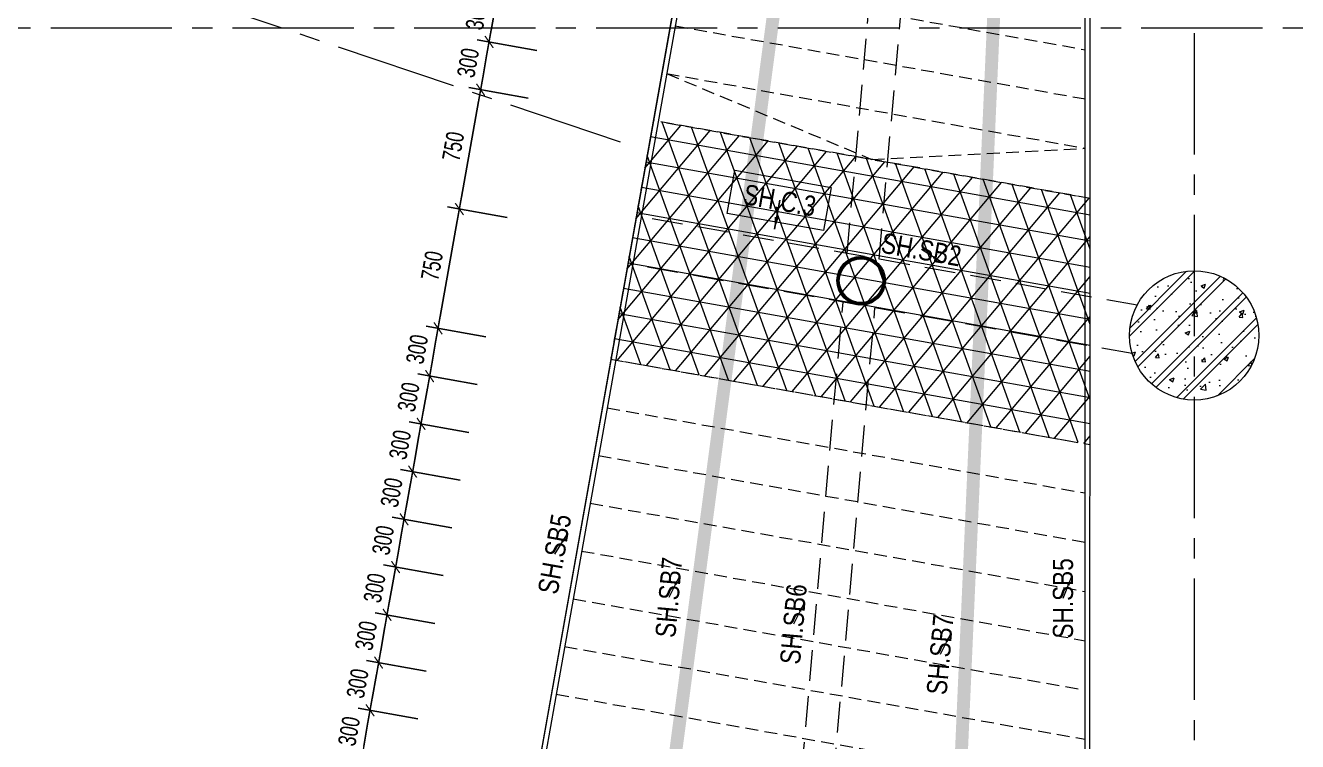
# Model space of a CAD drawing. Header units: millimetres. Extents: x 80771 to 163038, y -101774 to -59328.
# Drawn here: x 146424 to 154299, y -73033 to -68603 of the extents above; entities that cross this region are included whole.
import ezdxf
from ezdxf.enums import TextEntityAlignment as Align

# ---------------------------------------------------------------- set-up
doc = ezdxf.new("R2010")
doc.units = ezdxf.units.MM
doc.linetypes.add('CENTER2', pattern=[1.125, 0.75, -0.125, 0.125, -0.125])
doc.linetypes.add('HIDDEN2', pattern=[4.7625, 3.175, -1.5875])
for name, color, linetype, lineweight in [('$0$NDC_S_ANNO', 7, 'Continuous', 20), ('$0$NDC_S_DIM', 1, 'Continuous', 15), ('NDC_S-ANNO', 7, 'Continuous', 20), ('NDC_S-BEAM-STEL', 30, 'HIDDEN2', 18), ('NDC_S-COLS-NAME', 7, 'Continuous', 20), ('NDC_S-COLS-STEL', 2, 'Continuous', 20), ('NDC_S-CONT', 3, 'Continuous', 20), ('NDC_S-DIMS', 1, 'Continuous', 15), ('NDC_S-HIDN', 8, 'HIDDEN2', 13), ('NDC_S-HTCH-MAT', 8, 'Continuous', 15), ('NDC_S-MARK', 1, 'Continuous', 15), ('NDC_S-TEXT-EN', 2, 'Continuous', 20), ('NDC_S_AXIS', 5, 'CENTER2', 13), ('NDC_S_BEAM NAME', 7, 'Continuous', 9), ('NDC_S_CONTINUOUS', 3, 'Continuous', 20), ('NDC_S_DIM', 1, 'Continuous', 15)]:
    doc.layers.add(name, color=color, linetype=linetype, lineweight=lineweight)
doc.styles.add('$0$ARIAL', font='arial.ttf', dxfattribs={"width": 0.8})
doc.styles.add('$0$NDC_DIM', font='', dxfattribs={"width": 0.75})
doc.styles.add('ARIAL', font='arial.ttf', dxfattribs={"width": 0.8})
doc.styles.add('NDC_DIM', font='', dxfattribs={"width": 0.75})
doc.styles.get('$0$NDC_DIM').set_extended_font_data('Dotum')
doc.styles.get('NDC_DIM').set_extended_font_data('Dotum')
doc.dimstyles.new('$0$NDC_dim_iso', dxfattribs={"dimtxt": 2.5, "dimasz": 1, "dimexe": 1.5, "dimexo": 2.5, "dimgap": 1, "dimtad": 1, "dimdec": 0, "dimzin": 0, "dimdsep": 46, "dimtxsty": '$0$NDC_DIM', "dimblk": '$0$DIMMARK', "dimcen": 0.09, "dimdle": 1.2, "dimclrd": 1, "dimclre": 1, "dimclrt": 3, "dimadec": 0, "dimazin": 0, "dimtfac": 1, "dimtdec": 0, "dimtix": 1, "dimtofl": 0, "dimtmove": 0, "dimatfit": 3, "dimfxl": 8, "dimfxlon": 1, "dimtolj": 1, "dimtzin": 0, "dimarcsym": 0})
doc.dimstyles.new('NDC_dim_50', dxfattribs={"dimscale": 50, "dimtxt": 2.2, "dimasz": 1.5, "dimexe": 1.5, "dimexo": 2.5, "dimgap": 1, "dimtad": 1, "dimdec": 0, "dimzin": 0, "dimdsep": 46, "dimtxsty": 'NDC_DIM', "dimblk": 'DIMMARK', "dimcen": 0.09, "dimdle": 1.2, "dimclrd": 1, "dimclre": 1, "dimclrt": 3, "dimadec": 0, "dimazin": 0, "dimtfac": 1, "dimtdec": 0, "dimtix": 1, "dimtofl": 0, "dimtmove": 0, "dimatfit": 3, "dimfxl": 6, "dimfxlon": 1, "dimtolj": 1, "dimtzin": 0, "dimarcsym": 0})
doc.dimstyles.new('NDC_dim_iso', dxfattribs={"dimtxt": 2.5, "dimasz": 1.5, "dimexe": 1.5, "dimexo": 1.5, "dimgap": 1, "dimtad": 1, "dimdec": 0, "dimrnd": 0.001, "dimzin": 0, "dimdsep": 46, "dimtxsty": 'NDC_DIM', "dimblk": 'DIMMARK', "dimcen": 0, "dimdle": 1.2, "dimclrd": 256, "dimclre": 256, "dimclrt": 3, "dimadec": 0, "dimazin": 0, "dimtfac": 1, "dimtdec": 0, "dimtix": 1, "dimtofl": 0, "dimtmove": 2, "dimatfit": 3, "dimfxl": 6, "dimfxlon": 1, "dimtolj": 1, "dimtzin": 0, "dimlwd": -1, "dimlwe": -1, "dimarcsym": 0})

# ---------------------------------------------------------------- blocks, each defined once
blk = doc.blocks.new('DIMMARK')
at = {"layer": 'NDC_S_DIM', "color": 1}
blk.add_line((-1.5, 0), (1, 0), dxfattribs=at)
at = {"layer": 'NDC_S_DIM', "color": 2, "const_width": 0.1}
blk.add_lwpolyline([(-0.42, -0.42), (0.42, 0.42)], dxfattribs=at)
blk = doc.blocks.new('*D72')
at = {"layer": 'Defpoints', "color": 0, "transparency": 16777216}
for p in [(148557.6, -72839.6), (149627.7, -73030.3), (149575, -73325.7)]:
    blk.add_point(p, dxfattribs=at)
at = {"layer": 'NDC_S-DIMS', "color": 1, "lineweight": -2, "transparency": 16777216}
for p, q in [((148852.9, -72892.2), (148483.7, -72826.4)), ((148518.1, -73061.1), (148544.4, -72913.4)), ((148800.3, -73187.6), (148431.1, -73121.8))]:
    blk.add_line(p, q, dxfattribs=at)
at = {"layer": 'NDC_S-DIMS', "color": 1, "lineweight": -2, "transparency": 16777216, "xscale": 75, "yscale": 75, "zscale": 75}
for p, rotation in [((148557.6, -72839.6), 79.89507880566717), ((148504.9, -73134.9), 259.8950788056671)]:
    blk.add_blockref('DIMMARK', p, dxfattribs=dict(at, rotation=rotation))
at = {"layer": 'NDC_S-DIMS', "color": 3, "transparency": 16777216, "insert": (148427.8, -72968.8), "char_height": 110, "attachment_point": 5, "rotation": 79.89508, "style": 'NDC_DIM'}
blk.add_mtext('\\A1;300', dxfattribs=at)
blk = doc.blocks.new('*D73')
at = {"layer": 'Defpoints', "color": 0, "transparency": 16777216}
for p in [(148610.2, -72544.3), (149680.3, -72735), (149627.7, -73030.3)]:
    blk.add_point(p, dxfattribs=at)
at = {"layer": 'NDC_S-DIMS', "color": 1, "lineweight": -2, "transparency": 16777216}
for p, q in [((148905.6, -72596.9), (148536.4, -72531.1)), ((148570.7, -72765.8), (148597.1, -72618.1)), ((148852.9, -72892.2), (148483.7, -72826.4))]:
    blk.add_line(p, q, dxfattribs=at)
at = {"layer": 'NDC_S-DIMS', "color": 1, "lineweight": -2, "transparency": 16777216, "xscale": 75, "yscale": 75, "zscale": 75}
for p, rotation in [((148610.2, -72544.3), 79.89507880566717), ((148557.6, -72839.6), 259.8950788056671)]:
    blk.add_blockref('DIMMARK', p, dxfattribs=dict(at, rotation=rotation))
at = {"layer": 'NDC_S-DIMS', "color": 3, "transparency": 16777216, "insert": (148480.5, -72673.5), "char_height": 110, "attachment_point": 5, "rotation": 79.89508, "style": 'NDC_DIM'}
blk.add_mtext('\\A1;300', dxfattribs=at)
blk = doc.blocks.new('*D74')
at = {"layer": 'Defpoints', "color": 0, "transparency": 16777216}
for p in [(148768.1, -71658.2), (149838.2, -71848.9), (149785.6, -72144.3)]:
    blk.add_point(p, dxfattribs=at)
at = {"layer": 'NDC_S-DIMS', "color": 1, "lineweight": -2, "transparency": 16777216}
for p, q in [((149063.5, -71710.8), (148694.3, -71645)), ((148728.6, -71879.7), (148755, -71732)), ((149010.8, -72006.2), (148641.7, -71940.4))]:
    blk.add_line(p, q, dxfattribs=at)
at = {"layer": 'NDC_S-DIMS', "color": 1, "lineweight": -2, "transparency": 16777216, "xscale": 75, "yscale": 75, "zscale": 75}
for p, rotation in [((148768.1, -71658.2), 79.89507880566717), ((148715.5, -71953.6), 259.8950788056671)]:
    blk.add_blockref('DIMMARK', p, dxfattribs=dict(at, rotation=rotation))
at = {"layer": 'NDC_S-DIMS', "color": 3, "transparency": 16777216, "insert": (148638.4, -71787.4), "char_height": 110, "attachment_point": 5, "rotation": 79.89508, "style": 'NDC_DIM'}
blk.add_mtext('\\A1;300', dxfattribs=at)
blk = doc.blocks.new('*D75')
at = {"layer": 'Defpoints', "color": 0, "transparency": 16777216}
for p in [(148820.8, -71362.9), (149890.8, -71553.6), (149838.2, -71848.9)]:
    blk.add_point(p, dxfattribs=at)
at = {"layer": 'NDC_S-DIMS', "color": 1, "lineweight": -2, "transparency": 16777216}
for p, q in [((149116.1, -71415.5), (148746.9, -71349.7)), ((148781.3, -71584.4), (148807.6, -71436.7)), ((149063.5, -71710.8), (148694.3, -71645))]:
    blk.add_line(p, q, dxfattribs=at)
at = {"layer": 'NDC_S-DIMS', "color": 1, "lineweight": -2, "transparency": 16777216, "xscale": 75, "yscale": 75, "zscale": 75}
for p, rotation in [((148820.8, -71362.9), 79.89507880566717), ((148768.1, -71658.2), 259.8950788056671)]:
    blk.add_blockref('DIMMARK', p, dxfattribs=dict(at, rotation=rotation))
at = {"layer": 'NDC_S-DIMS', "color": 3, "transparency": 16777216, "insert": (148691, -71492.1), "char_height": 110, "attachment_point": 5, "rotation": 79.89508, "style": 'NDC_DIM'}
blk.add_mtext('\\A1;300', dxfattribs=at)
blk = doc.blocks.new('*D76')
at = {"layer": 'Defpoints', "color": 0, "transparency": 16777216}
for p in [(148873.4, -71067.5), (149943.5, -71258.2), (149890.8, -71553.6)]:
    blk.add_point(p, dxfattribs=at)
at = {"layer": 'NDC_S-DIMS', "color": 1, "lineweight": -2, "transparency": 16777216}
for p, q in [((149168.7, -71120.2), (148799.6, -71054.4)), ((148833.9, -71289), (148860.2, -71141.4)), ((149116.1, -71415.5), (148746.9, -71349.7))]:
    blk.add_line(p, q, dxfattribs=at)
at = {"layer": 'NDC_S-DIMS', "color": 1, "lineweight": -2, "transparency": 16777216, "xscale": 75, "yscale": 75, "zscale": 75}
for p, rotation in [((148873.4, -71067.5), 79.89507880566717), ((148820.8, -71362.9), 259.8950788056671)]:
    blk.add_blockref('DIMMARK', p, dxfattribs=dict(at, rotation=rotation))
at = {"layer": 'NDC_S-DIMS', "color": 3, "transparency": 16777216, "insert": (148743.6, -71196.8), "char_height": 110, "attachment_point": 5, "rotation": 79.89508, "style": 'NDC_DIM'}
blk.add_mtext('\\A1;300', dxfattribs=at)
blk = doc.blocks.new('*D77')
at = {"layer": 'Defpoints', "color": 0, "transparency": 16777216}
for p in [(148926, -70772.2), (149996.1, -70962.9), (149943.5, -71258.2)]:
    blk.add_point(p, dxfattribs=at)
at = {"layer": 'NDC_S-DIMS', "color": 1, "lineweight": -2, "transparency": 16777216}
for p, q in [((149221.4, -70824.8), (148852.2, -70759)), ((148886.6, -70993.7), (148912.9, -70846)), ((149168.7, -71120.2), (148799.6, -71054.4))]:
    blk.add_line(p, q, dxfattribs=at)
at = {"layer": 'NDC_S-DIMS', "color": 1, "lineweight": -2, "transparency": 16777216, "xscale": 75, "yscale": 75, "zscale": 75}
for p, rotation in [((148926, -70772.2), 79.89507880566717), ((148873.4, -71067.5), 259.8950788056671)]:
    blk.add_blockref('DIMMARK', p, dxfattribs=dict(at, rotation=rotation))
at = {"layer": 'NDC_S-DIMS', "color": 3, "transparency": 16777216, "insert": (148796.3, -70901.4), "char_height": 110, "attachment_point": 5, "rotation": 79.89508, "style": 'NDC_DIM'}
blk.add_mtext('\\A1;300', dxfattribs=at)
blk = doc.blocks.new('*D78')
at = {"layer": 'Defpoints', "color": 0, "transparency": 16777216}
for p in [(148978.7, -70476.8), (150048.7, -70667.5), (149996.1, -70962.9)]:
    blk.add_point(p, dxfattribs=at)
at = {"layer": 'NDC_S-DIMS', "color": 1, "lineweight": -2, "transparency": 16777216}
for p, q in [((149274, -70529.4), (148904.8, -70463.7)), ((148939.2, -70698.3), (148965.5, -70550.6)), ((149221.4, -70824.8), (148852.2, -70759))]:
    blk.add_line(p, q, dxfattribs=at)
at = {"layer": 'NDC_S-DIMS', "color": 1, "lineweight": -2, "transparency": 16777216, "xscale": 75, "yscale": 75, "zscale": 75}
for p, rotation in [((148978.7, -70476.8), 79.89507880566717), ((148926, -70772.2), 259.8950788056671)]:
    blk.add_blockref('DIMMARK', p, dxfattribs=dict(at, rotation=rotation))
at = {"layer": 'NDC_S-DIMS', "color": 3, "transparency": 16777216, "insert": (148848.9, -70606.1), "char_height": 110, "attachment_point": 5, "rotation": 79.89508, "style": 'NDC_DIM'}
blk.add_mtext('\\A1;300', dxfattribs=at)
blk = doc.blocks.new('*D79')
at = {"layer": 'Defpoints', "color": 0, "transparency": 16777216}
for p in [(149110.3, -69738.5), (150104.6, -69915.7), (150048.7, -70667.5)]:
    blk.add_point(p, dxfattribs=at)
at = {"layer": 'NDC_S-DIMS', "color": 1, "lineweight": -2, "transparency": 16777216}
for p, q in [((149405.6, -69791.1), (149036.4, -69725.3)), ((148991.8, -70403), (149097.1, -69812.3)), ((149274, -70529.4), (148904.8, -70463.7))]:
    blk.add_line(p, q, dxfattribs=at)
at = {"layer": 'NDC_S-DIMS', "color": 1, "lineweight": -2, "transparency": 16777216, "xscale": 75, "yscale": 75, "zscale": 75}
for p, rotation in [((149110.3, -69738.5), 79.89507880566717), ((148978.7, -70476.8), 259.8950788056671)]:
    blk.add_blockref('DIMMARK', p, dxfattribs=dict(at, rotation=rotation))
at = {"layer": 'NDC_S-DIMS', "color": 3, "transparency": 16777216, "insert": (148941, -70089.2), "char_height": 110, "attachment_point": 5, "rotation": 79.89508, "style": 'NDC_DIM'}
blk.add_mtext('\\A1;750', dxfattribs=at)
blk = doc.blocks.new('*D80')
at = {"layer": 'Defpoints', "color": 0, "transparency": 16777216}
for p in [(149241.8, -69000.1), (150311.9, -69190.8), (150104.6, -69915.7)]:
    blk.add_point(p, dxfattribs=at)
at = {"layer": 'NDC_S-DIMS', "color": 1, "lineweight": -2, "transparency": 16777216}
for p, q in [((149537.2, -69052.7), (149168, -68986.9)), ((149123.4, -69664.6), (149228.7, -69073.9)), ((149405.6, -69791.1), (149036.4, -69725.3))]:
    blk.add_line(p, q, dxfattribs=at)
at = {"layer": 'NDC_S-DIMS', "color": 1, "lineweight": -2, "transparency": 16777216, "xscale": 75, "yscale": 75, "zscale": 75}
for p, rotation in [((149241.8, -69000.1), 79.89507880566717), ((149110.3, -69738.5), 259.8950788056671)]:
    blk.add_blockref('DIMMARK', p, dxfattribs=dict(at, rotation=rotation))
at = {"layer": 'NDC_S-DIMS', "color": 3, "transparency": 16777216, "insert": (149072.6, -69350.8), "char_height": 110, "attachment_point": 5, "rotation": 79.89508, "style": 'NDC_DIM'}
blk.add_mtext('\\A1;750', dxfattribs=at)
blk = doc.blocks.new('*D91')
at = {"layer": 'Defpoints', "color": 0, "transparency": 16777216}
for p in [(148662.8, -72248.9), (149732.9, -72439.6), (149680.3, -72735)]:
    blk.add_point(p, dxfattribs=at)
at = {"layer": 'NDC_S-DIMS', "color": 1, "lineweight": -2, "transparency": 16777216}
for p, q in [((148958.2, -72301.6), (148589, -72235.8)), ((148623.4, -72470.4), (148649.7, -72322.8)), ((148905.6, -72596.9), (148536.4, -72531.1))]:
    blk.add_line(p, q, dxfattribs=at)
at = {"layer": 'NDC_S-DIMS', "color": 1, "lineweight": -2, "transparency": 16777216, "xscale": 75, "yscale": 75, "zscale": 75}
for p, rotation in [((148662.8, -72248.9), 79.89507880566717), ((148610.2, -72544.3), 259.8950788056671)]:
    blk.add_blockref('DIMMARK', p, dxfattribs=dict(at, rotation=rotation))
at = {"layer": 'NDC_S-DIMS', "color": 3, "transparency": 16777216, "insert": (148533.1, -72378.1), "char_height": 110, "attachment_point": 5, "rotation": 79.89508, "style": 'NDC_DIM'}
blk.add_mtext('\\A1;300', dxfattribs=at)
blk = doc.blocks.new('*D92')
at = {"layer": 'Defpoints', "color": 0, "transparency": 16777216}
for p in [(148715.5, -71953.6), (149785.6, -72144.3), (149732.9, -72439.6)]:
    blk.add_point(p, dxfattribs=at)
at = {"layer": 'NDC_S-DIMS', "color": 1, "lineweight": -2, "transparency": 16777216}
for p, q in [((149010.8, -72006.2), (148641.6, -71940.4)), ((148676, -72175.1), (148702.3, -72027.4)), ((148958.2, -72301.6), (148589, -72235.8))]:
    blk.add_line(p, q, dxfattribs=at)
at = {"layer": 'NDC_S-DIMS', "color": 1, "lineweight": -2, "transparency": 16777216, "xscale": 75, "yscale": 75, "zscale": 75}
for p, rotation in [((148715.5, -71953.6), 79.89507880566717), ((148662.8, -72248.9), 259.8950788056671)]:
    blk.add_blockref('DIMMARK', p, dxfattribs=dict(at, rotation=rotation))
at = {"layer": 'NDC_S-DIMS', "color": 3, "transparency": 16777216, "insert": (148585.7, -72082.8), "char_height": 110, "attachment_point": 5, "rotation": 79.89508, "style": 'NDC_DIM'}
blk.add_mtext('\\A1;300', dxfattribs=at)
blk = doc.blocks.new('*D93')
at = {"layer": 'Defpoints', "color": 0, "transparency": 16777216}
for p in [(149294.5, -68704.7), (150364.6, -68895.5), (150311.9, -69190.8)]:
    blk.add_point(p, dxfattribs=at)
at = {"layer": 'NDC_S-DIMS', "color": 1, "lineweight": -2, "transparency": 16777216}
for p, q in [((149589.8, -68757.4), (149220.6, -68691.6)), ((149255, -68926.2), (149281.3, -68778.6)), ((149537.2, -69052.7), (149168, -68986.9))]:
    blk.add_line(p, q, dxfattribs=at)
at = {"layer": 'NDC_S-DIMS', "color": 1, "lineweight": -2, "transparency": 16777216, "xscale": 75, "yscale": 75, "zscale": 75}
for p, rotation in [((149294.5, -68704.7), 79.89507880566717), ((149241.8, -69000.1), 259.8950788056671)]:
    blk.add_blockref('DIMMARK', p, dxfattribs=dict(at, rotation=rotation))
at = {"layer": 'NDC_S-DIMS', "color": 3, "transparency": 16777216, "insert": (149164.7, -68834), "char_height": 110, "attachment_point": 5, "rotation": 79.89508, "style": 'NDC_DIM'}
blk.add_mtext('\\A1;300', dxfattribs=at)
blk = doc.blocks.new('*D94')
at = {"layer": 'Defpoints', "color": 0, "transparency": 16777216}
for p in [(149347.1, -68409.4), (150417.2, -68600.1), (150364.6, -68895.5)]:
    blk.add_point(p, dxfattribs=at)
at = {"layer": 'NDC_S-DIMS', "color": 1, "lineweight": -2, "transparency": 16777216}
for p, q in [((149642.5, -68462), (149273.3, -68396.2)), ((149307.6, -68630.9), (149334, -68483.2)), ((149589.8, -68757.4), (149220.6, -68691.6))]:
    blk.add_line(p, q, dxfattribs=at)
at = {"layer": 'NDC_S-DIMS', "color": 1, "lineweight": -2, "transparency": 16777216, "xscale": 75, "yscale": 75, "zscale": 75}
for p, rotation in [((149347.1, -68409.4), 79.89507880566717), ((149294.5, -68704.7), 259.8950788056671)]:
    blk.add_blockref('DIMMARK', p, dxfattribs=dict(at, rotation=rotation))
at = {"layer": 'NDC_S-DIMS', "color": 3, "transparency": 16777216, "insert": (149217.3, -68538.6), "char_height": 110, "attachment_point": 5, "rotation": 79.89508, "style": 'NDC_DIM'}
blk.add_mtext('\\A1;300', dxfattribs=at)
blk = doc.blocks.new('$0$DIMMARK')
at = {"layer": '$0$NDC_S_DIM', "color": 1}
blk.add_line((-1.5, 0), (1, 0), dxfattribs=at)
at = {"layer": '$0$NDC_S_DIM', "color": 2, "const_width": 0.1}
blk.add_lwpolyline([(-0.42, -0.42), (0.42, 0.42)], dxfattribs=at)
blk = doc.blocks.new('*U9')
at = {"layer": 'NDC_S-ANNO', "ltscale": 0.8, "style": 'ARIAL', "width": 0.8}
blk.add_attdef('TEN', text='', height=2.5, dxfattribs=at).set_placement((0, 3.63), align=Align.MIDDLE_CENTER)
at = {"layer": 'NDC_S-ANNO', "ltscale": 0.8, "style": 'ARIAL', "width": 0.8, "flags": 1}
blk.add_attdef('CHU_THICH', text='', height=2.5, dxfattribs=at).set_placement((0, 0), align=Align.MIDDLE_CENTER)
at = {"layer": 'Defpoints'}
blk.add_leader([(0, 0), (0, 3.63)], dimstyle='NDC_dim_iso', override={"dimgap": 0.625, "dimtad": 0}, dxfattribs=at)
blk = doc.blocks.new('*U6')
at = {"layer": '$0$NDC_S_ANNO', "ltscale": 0.8, "style": '$0$ARIAL', "width": 0.8}
blk.add_attdef('TEN', text='', height=2.5, dxfattribs=at).set_placement((-2.58, 1.03), align=Align.MIDDLE_CENTER)
at = {"layer": '$0$NDC_S_ANNO', "ltscale": 0.8, "style": '$0$ARIAL', "width": 0.8, "flags": 1}
blk.add_attdef('CHU_THICH', text='', height=2.5, dxfattribs=at).set_placement((0, 0), align=Align.MIDDLE_CENTER)
at = {"layer": 'Defpoints'}
blk.add_leader([(0, 0), (-2.58, 1.03)], dimstyle='$0$NDC_dim_iso', override={"dimgap": 0.625, "dimtad": 0}, dxfattribs=at)

msp = doc.modelspace()

# ---------------------------------------------------------------- hatches: boundary and pattern name
at = {"layer": 'NDC_S-HTCH-MAT'}
h = msp.add_hatch(dxfattribs=at)
h.set_pattern_fill('NET3', color=256, scale=50)
h.set_pattern_definition([(349.90012, (-2347.4, -14850), (27.83915, 156.28994), []), (49.90012, (-2347.4, -14850), (-121.43148, 102.25438), []), (109.90012, (-2347.4, -14850), (-149.27063, -54.03556), [])])
h.paths.add_polyline_path([(150311, -69190.7), (150048, -70667.5), (153014.2, -71195.8), (153014.9, -69672.3)])
h = msp.add_hatch(dxfattribs=at)
h.set_pattern_fill('ANSI31', color=256)
h.set_pattern_definition([(34.9001183, (-2349.9, -14878.346), (-1.816568525, 2.603978455), [])])
h.paths.add_polyline_path([(151744.7, -70208, 1), (151449.4, -70155.3, 1)])
h.paths.add_polyline_path([(151464.1, -70158, -1), (151729.9, -70205.3, -1)], flags=16)
h = msp.add_hatch(dxfattribs=at)
h.set_pattern_fill('BT-01', color=256, scale=40, pattern_type=2)
h.set_pattern_definition([(50, (33954.08, 21496.15), (286.90407, -25.10085), [30, -330]), (355, (33954.08, 21496.15), (-55.50053, 300.87685), [24, -264]), (100.4514, (33977.98, 21494.06), (231.40375, 275.7758), [25.4961, -280.45684]), (46.1842, (33954.08, 21576.15), (426.8964, -66.2076), [45, -495]), (96.6356, (33989.65, 21570.63), (373.8651, 389.6471), [38.2441, -420.6852]), (351.1842, (33954.08, 21576.15), (373.8648, 389.6474), [36, -396]), (21, (33994.08, 21556.15), (238.76282, -161.04756), [30, -330]), (326, (33994.08, 21556.15), (97.32613, 290.06), [24, -264]), (71.4514, (34013.97, 21542.73), (336.08905, 129.0122), [25.4961, -280.45684]), (37.5, (33954.08, 21496.15), (4.86394, 133.15754), [0, -260.8, 0, -268, 0, -265]), (7.5, (33954.08, 21496.15), (105.22781, 157.76468), [0, -152.8, 0, -254.8, 0, -101]), (327.5, (33864.88, 21496.15), (213.528974, -9.02195), [0, -100, 0, -312, 0, -414]), (317.5, (33824.88, 21496.15), (233.27447, 40.042), [0, -130, 0, -207.2, 0, -294]), (45, (33954.08, 21496.15), (-120.20815, 120.20815), []), (45, (33954.08, 21545.15), (-120.20815, 120.20815), [])])
edge = h.paths.add_edge_path()
edge.add_arc((153659.1, -70520.2), 400, 0, 360)

# ---------------------------------------------------------------- linework, layer by layer
at = {"layer": 'NDC_S-BEAM-STEL', "ltscale": 60}
for p, q in [((151511.4, -70014.1), (151921.5, -65350.1)), ((151709.1, -70049.3), (152120.7, -65367.7)), ((153305.2, -70333.6), (150289.5, -69796.4)), ((153275.3, -70633), (150236.9, -70091.8)), ((151128.9, -74364.4), (151485, -70314.1)), ((151326.6, -74399.6), (151682.7, -70349.3))]:
    msp.add_line(p, q, dxfattribs=at)
at = {"layer": 'NDC_S-COLS-STEL'}
for radius in [150, 135]:
    msp.add_circle((151597, -70181.6), radius, dxfattribs=at)
at = {"layer": 'NDC_S-CONT'}
msp.add_circle((153659.1, -70520.2), 400, dxfattribs=at)
at = {"layer": 'NDC_S-DIMS'}
for points in [[(151490, -65252.9, 80, 80, 0), (149412.7, -80910.2, 0, 0, 0)], [(152553.9, -65442.3, 80, 80, 0), (151852.9, -81422.9, 0, 0, 0)]]:
    msp.add_lwpolyline(points, format="xyseb", dxfattribs=at)
at = {"layer": 'NDC_S-HIDN', "ltscale": 25}
for points in [[(150498.5, -68309.9), (152985.4, -68752.9)], [(150445.9, -68605.3), (152985.2, -69057.6)], [(150393.3, -68900.6), (152985.1, -69362.3)], [(150393.3, -68900.6), (151662.3, -69431.4), (152985.1, -69362.3)], [(150394.7, -69205.6), (152929.9, -69657.2)], [(150131.7, -70682.4), (152929.2, -71180.7)], [(150025, -70968.1), (152984, -71495.2)], [(149972.4, -71263.4), (152983.9, -71799.9)], [(149919.8, -71558.8), (152983.7, -72104.6)], [(149867.2, -71854.1), (152983.6, -72409.3)], [(149814.6, -72149.5), (152983.4, -72714)], [(149761.9, -72444.9), (152983.3, -73018.7)], [(149709.3, -72740.2), (152983.1, -73323.3)]]:
    msp.add_lwpolyline(points, dxfattribs=at)
msp.add_lwpolyline([(150311, -69190.7), (150048, -70667.5), (153014.2, -71195.8), (153014.9, -69672.3)], close=True, dxfattribs=at)
at = {"layer": 'NDC_S-MARK'}
msp.add_lwpolyline([(150815.7, -69498.5), (151412.7, -69604.8), (151365.2, -69871.9), (150768.1, -69765.5)], close=True, dxfattribs=at)
at = {"layer": 'NDC_S-TEXT-EN'}
for points in [[(151018.7, -65218.8), (148266.4, -80669.4)], [(151048.2, -65224.1), (148295.9, -80674.7)], [(153009, -81665.8), (153017, -65423.2)], [(152979, -81665.8), (152987, -65519.4)]]:
    msp.add_lwpolyline(points, dxfattribs=at)
at = {"layer": 'NDC_S_AXIS', "ltscale": 1000}
for p, q in [((153659.1, -61900.1), (153659.1, -82866.4)), ((139831.5, -65862), (150105.8, -69323.1)), ((139831.5, -68618.2), (156692.3, -68618.2))]:
    msp.add_line(p, q, dxfattribs=at)
at = {"layer": 'NDC_S_CONTINUOUS'}
msp.add_line((150784.5, -66532.7), (148266.4, -80669.4), dxfattribs=at)

# ---------------------------------------------------------------- block references
at = {"layer": 'NDC_S-COLS-NAME', "xscale": 50.00000000000063, "yscale": 50.00000000000063, "zscale": 50.00000000000063, "rotation": 349.900118296328}
msp.add_blockref('*U9', (151061.8, -69862.9), dxfattribs=at).add_auto_attribs({'TEN': 'SH.C.3'})
at = {"layer": 'NDC_S_BEAM NAME'}
for p, xscale, yscale, zscale, rotation, values in [((152088.1, -70062.5), 50, 50, 50, 349.9001182963316, {'TEN': 'SH.SB2'}), ((149773, -71754.9), 50, 50, 50, 79.89507880555212, {'TEN': 'SH.SB5'}), ((150469, -72017.4), 50, 50, 50, 84.97517007546652, {'TEN': 'SH.SB7'}), ((152898.1, -72018.4), 50.00000000000001, 50.00000000000001, 50.00000000000001, 89.97181331382455, {'TEN': 'SH.SB5'}), ((151240.5, -72182.5), 50, 50, 50, 84.97517007546652, {'TEN': 'SH.SB6'}), ((152148, -72370.7), 50, 50, 50, 84.97517007546652, {'TEN': 'SH.SB7'})]:
    msp.add_blockref('*U6', p, dxfattribs=dict(at, xscale=xscale, yscale=yscale, zscale=zscale, rotation=rotation)).add_auto_attribs(values)

# ---------------------------------------------------------------- dimensions: what is measured, and where the dimension line sits
at = {"layer": 'NDC_S-DIMS'}
for base, p1, p2, picture, middle in [((149347.1, -68409.4), (150364.6, -68895.5), (150417.2, -68600.1), '*D94', (149217.3, -68538.6)), ((149294.5, -68704.7), (150311.9, -69190.8), (150364.6, -68895.5), '*D93', (149164.7, -68834)), ((149241.8, -69000.1), (150104.6, -69915.7), (150311.9, -69190.8), '*D80', (149072.6, -69350.8)), ((149110.3, -69738.5), (150048.7, -70667.5), (150104.6, -69915.7), '*D79', (148941, -70089.2)), ((148978.7, -70476.8), (149996.1, -70962.9), (150048.7, -70667.5), '*D78', (148848.9, -70606.1)), ((148926, -70772.2), (149943.5, -71258.2), (149996.1, -70962.9), '*D77', (148796.3, -70901.4)), ((148873.4, -71067.5), (149890.8, -71553.6), (149943.5, -71258.2), '*D76', (148743.6, -71196.8)), ((148820.8, -71362.9), (149838.2, -71848.9), (149890.8, -71553.6), '*D75', (148691, -71492.1)), ((148768.1, -71658.2), (149785.6, -72144.3), (149838.2, -71848.9), '*D74', (148638.4, -71787.4)), ((148715.5, -71953.6), (149732.9, -72439.6), (149785.6, -72144.3), '*D92', (148585.7, -72082.8)), ((148662.8, -72248.9), (149680.3, -72735), (149732.9, -72439.6), '*D91', (148533.1, -72378.1)), ((148610.2, -72544.3), (149627.7, -73030.3), (149680.3, -72735), '*D73', (148480.5, -72673.5)), ((148557.6, -72839.6), (149575, -73325.7), (149627.7, -73030.3), '*D72', (148427.8, -72968.8))]:
    dim = msp.add_linear_dim(base=base, p1=p1, p2=p2, angle=79.89508, dimstyle='NDC_dim_50', override={"dimtmove": 1}, dxfattribs=at)
    dim.commit()
    dim.dimension.update_dxf_attribs({"geometry": picture, "text_midpoint": middle})

doc.saveas('drawing.dxf')
